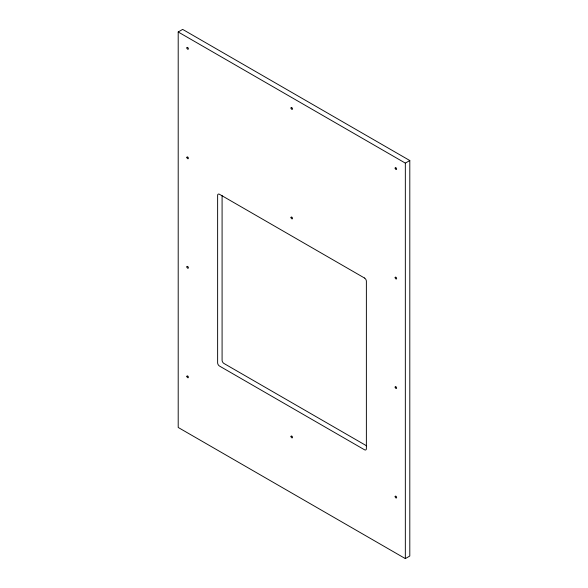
<?xml version="1.0" encoding="UTF-8"?>
<svg xmlns="http://www.w3.org/2000/svg" width="588" height="588" viewBox="0 0 588 588"><rect width="100%" height="100%" fill="white"/><g stroke="black" fill="none" stroke-linecap="round" stroke-linejoin="round"><path stroke-width="0.88" d="M178.201 31.98L182.662 29.4L409.799 160.539L409.799 556.02L405.338 558.6L178.201 427.461L178.201 31.98L405.338 163.111L409.799 160.539M366.596 445.829L223.947 363.472A2.631 1.521 60 0 1 222.088 360.246L222.088 195.532M405.338 163.111L405.338 558.6M364.516 278.021L219.486 194.29A2.631 1.521 60 0 0 217.626 195.363L217.626 362.825A2.631 1.521 60 0 0 219.486 366.045L364.516 449.776A2.631 1.521 60 0 0 366.375 448.703L366.375 281.24A2.631 1.521 60 0 0 364.516 278.021M291.023 108.023A1.051 0.61 60 0 0 292.14 109.412A1.051 0.61 60 0 0 292.14 107.92A1.051 0.61 60 0 0 291.023 108.023M395.151 168.139A1.051 0.61 60 0 0 396.261 169.52A1.051 0.61 60 0 0 396.261 168.036A1.051 0.61 60 0 0 395.151 168.139M186.903 47.907A1.051 0.61 60 0 0 188.02 49.296A1.051 0.61 60 0 0 188.02 47.804A1.051 0.61 60 0 0 186.903 47.907M291.023 436.509A1.051 0.61 60 0 0 292.14 437.898A1.051 0.61 60 0 0 292.14 436.406A1.051 0.61 60 0 0 291.023 436.509M186.903 157.4A1.051 0.61 60 0 0 188.02 158.789A1.051 0.61 60 0 0 188.02 157.305A1.051 0.61 60 0 0 186.903 157.4M186.903 266.901A1.051 0.61 60 0 0 188.02 268.29A1.051 0.61 60 0 0 188.02 266.798A1.051 0.61 60 0 0 186.903 266.901M395.151 387.125A1.051 0.61 60 0 0 396.261 388.514A1.051 0.61 60 0 0 396.261 387.029A1.051 0.61 60 0 0 395.151 387.125M395.151 496.625A1.051 0.61 60 0 0 396.261 498.014A1.051 0.61 60 0 0 396.261 496.522A1.051 0.61 60 0 0 395.151 496.625M395.151 277.632A1.051 0.61 60 0 0 396.261 279.021A1.051 0.61 60 0 0 396.261 277.529A1.051 0.61 60 0 0 395.151 277.632M291.023 217.516A1.051 0.61 60 0 0 292.14 218.905A1.051 0.61 60 0 0 292.14 217.42A1.051 0.61 60 0 0 291.023 217.516M186.903 376.394A1.051 0.61 60 0 0 188.02 377.783A1.051 0.61 60 0 0 188.02 376.298A1.051 0.61 60 0 0 186.903 376.394"/></g></svg>
